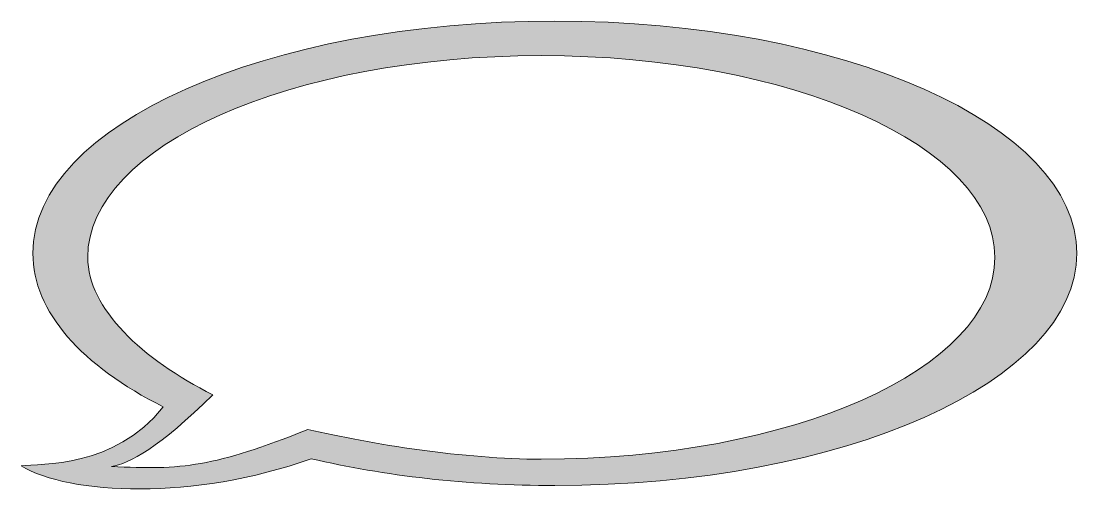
# Model space of a CAD drawing. Header units: inches. Extents: x 0 to 102, y -1 to 45.
import ezdxf

# ---------------------------------------------------------------- set-up
doc = ezdxf.new("R2010")
doc.units = ezdxf.units.IN
doc.header["$MEASUREMENT"] = 0
doc.layers.add('Layer 1', color=7, linetype='Continuous')

msp = doc.modelspace()

# ---------------------------------------------------------------- hatches: boundary and pattern name
at = {"layer": 'Layer 1', "true_color": 0x57b6dd}
h = msp.add_hatch(color=143, dxfattribs=at)
h.dxf.hatch_style = 2
edge = h.paths.add_edge_path()
edge.add_spline(control_points=[(0, 2.23), (4.65, -0.57), (16.61, -1.14), (27.91, 2.92), (34.91, 1.27), (42.89, 0.34), (51.37, 0.34), (79.11, 0.34), (101.6, 10.35), (101.6, 22.69), (101.6, 35.04), (79.11, 45.05), (51.37, 45.05), (23.62, 45.05), (1.13, 35.04), (1.13, 22.69), (1.13, 17.03), (5.87, 11.85), (13.68, 7.91), (8.88, 1.92), (1.94, 2.5), (0, 2.23)], knot_values=[0, 0, 0, 0, 1, 1, 1, 2, 2, 2, 3, 3, 3, 4, 4, 4, 5, 5, 5, 6, 6, 6, 7, 7, 7, 7], degree=3, periodic=1)
edge = h.paths.add_edge_path()
edge.add_spline(control_points=[(8.69, 2.17), (10.38, 2.41), (13.37, 4.03), (18.44, 9.07), (11.66, 12.49), (6.41, 17.37), (6.41, 22.3), (6.41, 33.02), (25.95, 41.72), (50.06, 41.72), (74.17, 41.72), (93.71, 33.02), (93.71, 22.3), (93.71, 11.57), (74.17, 2.87), (50.06, 2.87), (42.7, 2.87), (33.68, 4.31), (27.6, 5.74), (18.56, 2.11), (15.47, 1.82), (8.69, 2.17)], knot_values=[0, 0, 0, 0, 1, 1, 1, 2, 2, 2, 3, 3, 3, 4, 4, 4, 5, 5, 5, 6, 6, 6, 7, 7, 7, 7], degree=3, periodic=1)

# ---------------------------------------------------------------- linework, layer by layer
at = {"layer": 'Layer 1', "lineweight": 0}
for points in [[(0, 2.23), (4.65, -0.57), (16.61, -1.14), (27.91, 2.92), (34.91, 1.27), (42.89, 0.34), (51.37, 0.34), (79.11, 0.34), (101.6, 10.35), (101.6, 22.69), (101.6, 35.04), (79.11, 45.05), (51.37, 45.05), (23.62, 45.05), (1.13, 35.04), (1.13, 22.69), (1.13, 17.03), (5.87, 11.85), (13.68, 7.91), (8.88, 1.92), (1.94, 2.5), (0, 2.23)], [(8.69, 2.17), (10.38, 2.41), (13.37, 4.03), (18.44, 9.07), (11.66, 12.49), (6.41, 17.37), (6.41, 22.3), (6.41, 33.02), (25.95, 41.72), (50.06, 41.72), (74.17, 41.72), (93.71, 33.02), (93.71, 22.3), (93.71, 11.57), (74.17, 2.87), (50.06, 2.87), (42.7, 2.87), (33.68, 4.31), (27.6, 5.74), (18.56, 2.11), (15.47, 1.82), (8.69, 2.17)]]:
    msp.add_open_spline(points, degree=3, knots=[0, 0, 0, 0, 1, 1, 1, 2, 2, 2, 3, 3, 3, 4, 4, 4, 5, 5, 5, 6, 6, 6, 7, 7, 7, 7], dxfattribs=at)

doc.saveas('drawing.dxf')
